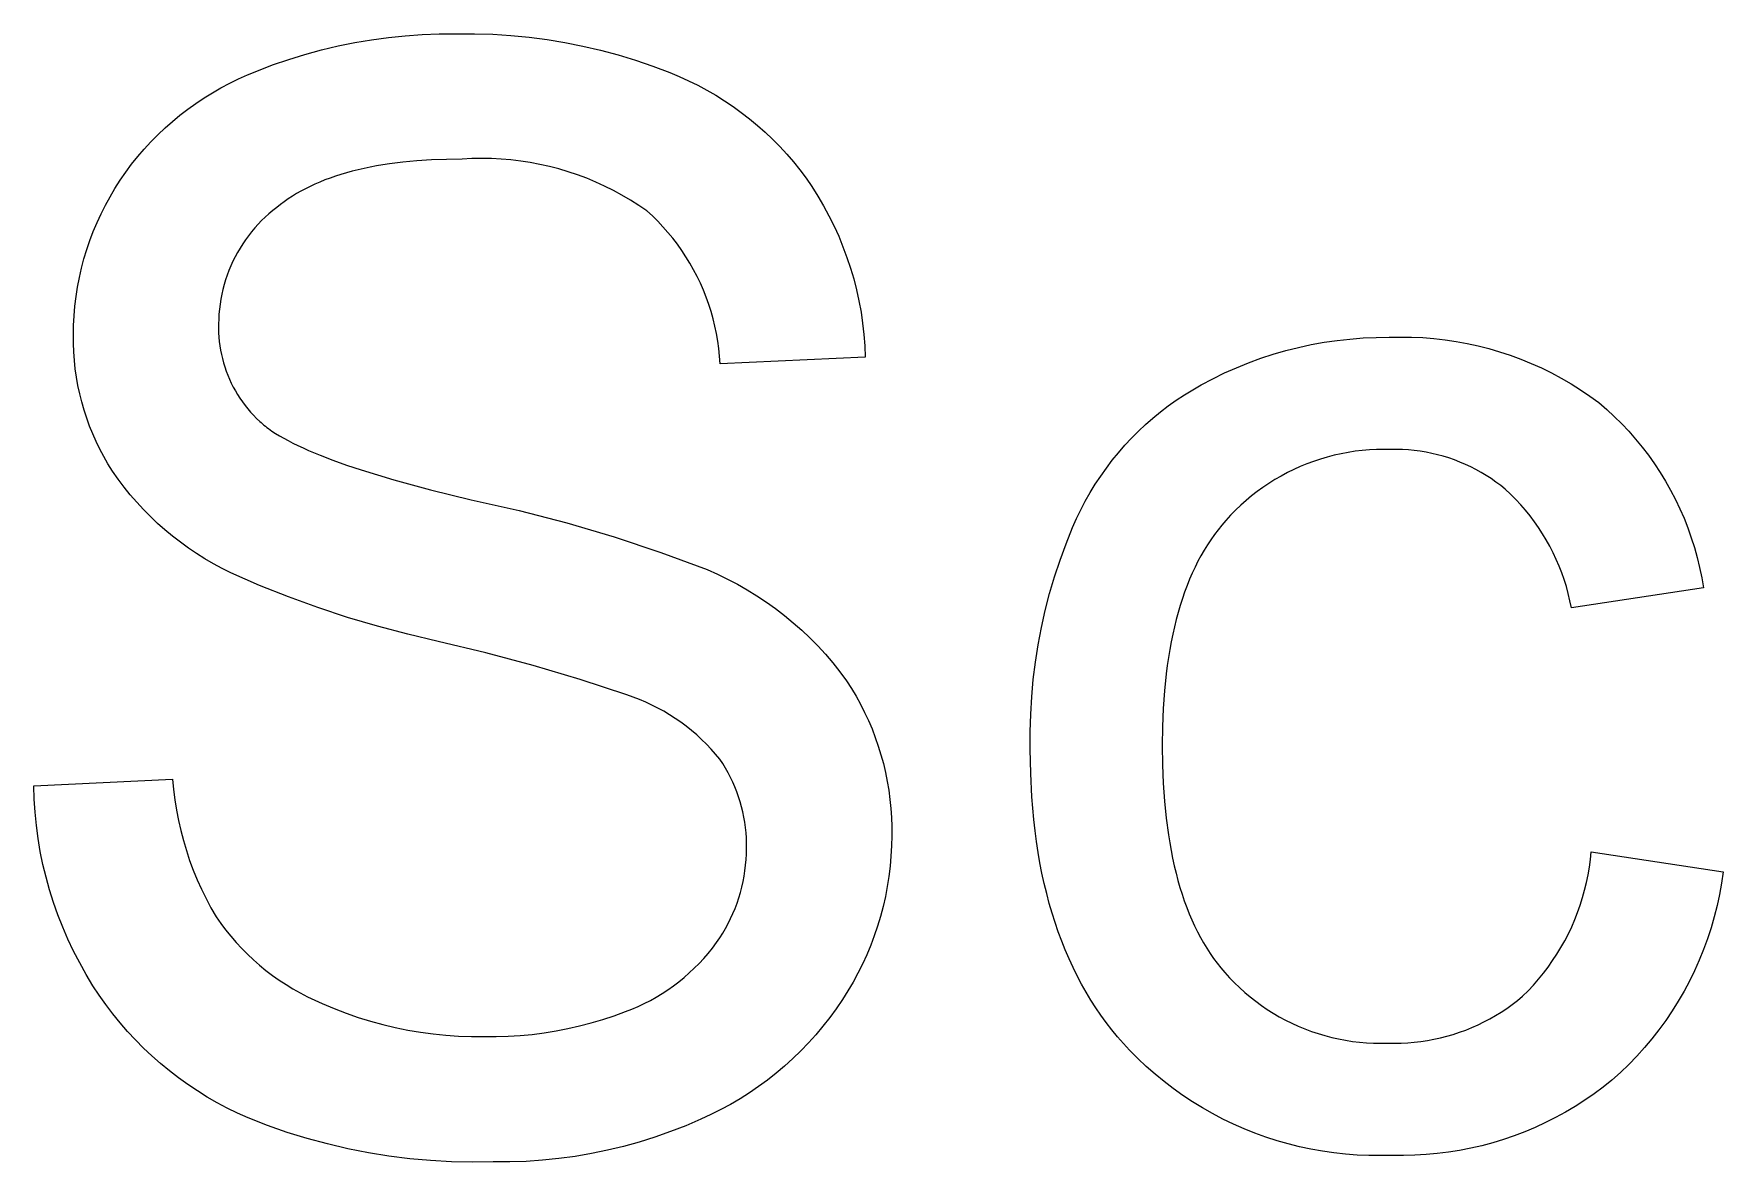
# Model space of a CAD drawing. Header units: millimetres. Extents: x 430 to 4403, y -1522 to 1254.
# Drawn here: x 3369.64 to 3414.41, y -1346.42 to -1316.51 of the extents above; entities that cross this region are included whole.
import ezdxf

# ---------------------------------------------------------------- set-up
doc = ezdxf.new("R2010")
doc.units = ezdxf.units.MM
doc.header["$MEASUREMENT"] = 0
doc.layers.add('Domyślny', color=7, linetype='Continuous', true_color=0x000000)

msp = doc.modelspace()

# ---------------------------------------------------------------- linework, layer by layer
at = {"layer": 'Domyślny'}
for p, q in [((3379.036, -1316.603), (3379.485, -1316.557)), ((3379.485, -1316.557), (3379.935, -1316.526)), ((3379.935, -1316.526), (3380.386, -1316.509)), ((3380.386, -1316.509), (3380.838, -1316.508)), ((3380.838, -1316.508), (3381.32, -1316.507)), ((3381.32, -1316.507), (3381.802, -1316.521)), ((3381.802, -1316.521), (3382.283, -1316.552)), ((3382.283, -1316.552), (3382.763, -1316.598)), ((3376.827, -1317.053), (3377.262, -1316.934)), ((3377.262, -1316.934), (3377.702, -1316.829)), ((3377.702, -1316.829), (3378.144, -1316.739)), ((3378.144, -1316.739), (3378.589, -1316.664)), ((3378.589, -1316.664), (3379.036, -1316.603)), ((3382.763, -1316.598), (3383.241, -1316.661)), ((3383.241, -1316.661), (3383.716, -1316.739)), ((3383.716, -1316.739), (3384.189, -1316.833)), ((3384.189, -1316.833), (3384.659, -1316.943)), ((3384.659, -1316.943), (3385.124, -1317.068)), ((3375.548, -1317.496), (3375.969, -1317.334)), ((3375.969, -1317.334), (3376.396, -1317.187)), ((3376.396, -1317.187), (3376.827, -1317.053)), ((3385.124, -1317.068), (3385.585, -1317.209)), ((3385.585, -1317.209), (3386.041, -1317.364)), ((3386.041, -1317.364), (3386.492, -1317.535)), ((3374.601, -1317.937), (3374.832, -1317.815)), ((3374.832, -1317.815), (3375.067, -1317.7)), ((3375.067, -1317.7), (3375.306, -1317.594)), ((3375.306, -1317.594), (3375.548, -1317.496)), ((3386.492, -1317.535), (3386.744, -1317.639)), ((3386.744, -1317.639), (3386.992, -1317.752)), ((3386.992, -1317.752), (3387.236, -1317.872)), ((3387.236, -1317.872), (3387.476, -1318.001)), ((3373.722, -1318.504), (3373.934, -1318.351)), ((3373.934, -1318.351), (3374.152, -1318.206)), ((3374.152, -1318.206), (3374.374, -1318.068)), ((3374.374, -1318.068), (3374.601, -1317.937)), ((3387.476, -1318.001), (3387.712, -1318.138)), ((3387.712, -1318.138), (3387.943, -1318.282)), ((3387.943, -1318.282), (3388.169, -1318.434)), ((3373.313, -1318.83), (3373.515, -1318.664)), ((3373.515, -1318.664), (3373.722, -1318.504)), ((3388.169, -1318.434), (3388.389, -1318.594)), ((3388.389, -1318.594), (3388.605, -1318.761)), ((3388.605, -1318.761), (3388.814, -1318.935)), ((3372.745, -1319.371), (3372.928, -1319.184)), ((3372.928, -1319.184), (3373.118, -1319.004)), ((3373.118, -1319.004), (3373.313, -1318.83)), ((3388.814, -1318.935), (3389.018, -1319.116)), ((3389.018, -1319.116), (3389.215, -1319.303)), ((3372.398, -1319.762), (3372.568, -1319.563)), ((3372.568, -1319.563), (3372.745, -1319.371)), ((3389.215, -1319.303), (3389.406, -1319.497)), ((3389.406, -1319.497), (3389.591, -1319.698)), ((3389.591, -1319.698), (3389.768, -1319.904)), ((3372.078, -1320.176), (3372.234, -1319.966)), ((3372.234, -1319.966), (3372.398, -1319.762)), ((3378.232, -1320.112), (3378.077, -1320.151)), ((3378.391, -1320.076), (3378.232, -1320.112)), ((3378.553, -1320.042), (3378.391, -1320.076)), ((3378.719, -1320.011), (3378.553, -1320.042)), ((3378.889, -1319.982), (3378.719, -1320.011)), ((3379.062, -1319.956), (3378.889, -1319.982)), ((3379.419, -1319.911), (3379.062, -1319.956)), ((3379.791, -1319.876), (3379.419, -1319.911)), ((3380.176, -1319.851), (3379.791, -1319.876)), ((3380.576, -1319.835), (3380.176, -1319.851)), ((3380.991, -1319.83), (3380.576, -1319.835)), ((3381.249, -1319.816), (3380.991, -1319.83)), ((3381.508, -1319.811), (3381.249, -1319.816)), ((3381.768, -1319.815), (3381.508, -1319.811)), ((3382.026, -1319.828), (3381.768, -1319.815)), ((3382.285, -1319.85), (3382.026, -1319.828)), ((3382.542, -1319.88), (3382.285, -1319.85)), ((3382.798, -1319.92), (3382.542, -1319.88)), ((3383.052, -1319.968), (3382.798, -1319.92)), ((3383.305, -1320.025), (3383.052, -1319.968)), ((3383.556, -1320.09), (3383.305, -1320.025)), ((3383.804, -1320.164), (3383.556, -1320.09)), ((3389.768, -1319.904), (3389.939, -1320.116)), ((3389.939, -1320.116), (3390.103, -1320.334)), ((3371.791, -1320.606), (3371.929, -1320.391)), ((3371.929, -1320.391), (3372.078, -1320.176)), ((3376.963, -1320.551), (3376.84, -1320.613)), ((3377.09, -1320.492), (3376.963, -1320.551)), ((3377.22, -1320.436), (3377.09, -1320.492)), ((3377.354, -1320.382), (3377.22, -1320.436)), ((3377.491, -1320.331), (3377.354, -1320.382)), ((3377.632, -1320.282), (3377.491, -1320.331)), ((3377.777, -1320.236), (3377.632, -1320.282)), ((3377.925, -1320.192), (3377.777, -1320.236)), ((3378.077, -1320.151), (3377.925, -1320.192)), ((3384.05, -1320.247), (3383.804, -1320.164)), ((3384.292, -1320.338), (3384.05, -1320.247)), ((3384.532, -1320.438), (3384.292, -1320.338)), ((3384.767, -1320.545), (3384.532, -1320.438)), ((3384.999, -1320.661), (3384.767, -1320.545)), ((3390.103, -1320.334), (3390.259, -1320.557)), ((3390.259, -1320.557), (3390.419, -1320.811)), ((3371.538, -1321.05), (3371.661, -1320.826)), ((3371.661, -1320.826), (3371.791, -1320.606)), ((3376.176, -1321.033), (3376.078, -1321.112)), ((3376.278, -1320.957), (3376.176, -1321.033)), ((3376.383, -1320.883), (3376.278, -1320.957)), ((3376.492, -1320.812), (3376.383, -1320.883)), ((3376.604, -1320.743), (3376.492, -1320.812)), ((3376.72, -1320.676), (3376.604, -1320.743)), ((3376.84, -1320.613), (3376.72, -1320.676)), ((3385.227, -1320.784), (3384.999, -1320.661)), ((3385.45, -1320.915), (3385.227, -1320.784)), ((3385.669, -1321.054), (3385.45, -1320.915)), ((3390.419, -1320.811), (3390.57, -1321.07)), ((3371.316, -1321.511), (3371.423, -1321.278)), ((3371.423, -1321.278), (3371.538, -1321.05)), ((3375.679, -1321.459), (3375.587, -1321.555)), ((3375.774, -1321.368), (3375.679, -1321.459)), ((3375.873, -1321.279), (3375.774, -1321.368)), ((3375.974, -1321.194), (3375.873, -1321.279)), ((3376.078, -1321.112), (3375.974, -1321.194)), ((3385.883, -1321.201), (3385.669, -1321.054)), ((3386.031, -1321.336), (3385.883, -1321.201)), ((3386.173, -1321.477), (3386.031, -1321.336)), ((3386.311, -1321.623), (3386.173, -1321.477)), ((3390.57, -1321.07), (3390.712, -1321.333)), ((3390.712, -1321.333), (3390.845, -1321.602)), ((3371.126, -1321.985), (3371.217, -1321.746)), ((3371.217, -1321.746), (3371.316, -1321.511)), ((3375.331, -1321.858), (3375.252, -1321.965)), ((3375.412, -1321.754), (3375.331, -1321.858)), ((3375.498, -1321.653), (3375.412, -1321.754)), ((3375.587, -1321.555), (3375.498, -1321.653)), ((3386.444, -1321.773), (3386.311, -1321.623)), ((3386.572, -1321.928), (3386.444, -1321.773)), ((3386.694, -1322.087), (3386.572, -1321.928)), ((3390.845, -1321.602), (3390.969, -1321.875)), ((3390.969, -1321.875), (3391.083, -1322.153)), ((3370.97, -1322.472), (3371.044, -1322.227)), ((3371.044, -1322.227), (3371.126, -1321.985)), ((3375.04, -1322.3), (3374.976, -1322.416)), ((3375.107, -1322.186), (3375.04, -1322.3)), ((3375.178, -1322.074), (3375.107, -1322.186)), ((3375.252, -1321.965), (3375.178, -1322.074)), ((3386.811, -1322.25), (3386.694, -1322.087)), ((3386.922, -1322.417), (3386.811, -1322.25)), ((3391.083, -1322.153), (3391.187, -1322.434)), ((3370.848, -1322.969), (3370.904, -1322.719)), ((3370.904, -1322.719), (3370.97, -1322.472)), ((3374.811, -1322.778), (3374.765, -1322.901)), ((3374.862, -1322.655), (3374.811, -1322.778)), ((3374.917, -1322.535), (3374.862, -1322.655)), ((3374.976, -1322.416), (3374.917, -1322.535)), ((3387.027, -1322.588), (3386.922, -1322.417)), ((3387.126, -1322.763), (3387.027, -1322.588)), ((3387.219, -1322.94), (3387.126, -1322.763)), ((3391.187, -1322.434), (3391.282, -1322.718)), ((3391.282, -1322.718), (3391.366, -1323.006)), ((3370.76, -1323.472), (3370.799, -1323.22)), ((3370.799, -1323.22), (3370.848, -1322.969)), ((3374.684, -1323.154), (3374.65, -1323.282)), ((3374.722, -1323.027), (3374.684, -1323.154)), ((3374.765, -1322.901), (3374.722, -1323.027)), ((3387.305, -1323.121), (3387.219, -1322.94)), ((3387.386, -1323.305), (3387.305, -1323.121)), ((3391.366, -1323.006), (3391.441, -1323.296)), ((3370.707, -1323.981), (3370.729, -1323.726)), ((3370.729, -1323.726), (3370.76, -1323.472)), ((3374.575, -1323.672), (3374.559, -1323.803)), ((3374.595, -1323.541), (3374.575, -1323.672)), ((3374.62, -1323.411), (3374.595, -1323.541)), ((3374.65, -1323.282), (3374.62, -1323.411)), ((3387.46, -1323.491), (3387.386, -1323.305)), ((3387.528, -1323.68), (3387.46, -1323.491)), ((3387.589, -1323.871), (3387.528, -1323.68)), ((3391.441, -1323.296), (3391.505, -1323.589)), ((3391.505, -1323.589), (3391.56, -1323.884)), ((3370.694, -1324.236), (3370.707, -1323.981)), ((3374.54, -1324.067), (3374.537, -1324.199)), ((3374.547, -1323.935), (3374.54, -1324.067)), ((3374.559, -1323.803), (3374.547, -1323.935)), ((3387.643, -1324.064), (3387.589, -1323.871)), ((3387.691, -1324.259), (3387.643, -1324.064)), ((3391.56, -1323.884), (3391.604, -1324.18)), ((3370.69, -1324.492), (3370.694, -1324.236)), ((3370.691, -1324.716), (3370.69, -1324.492)), ((3374.537, -1324.199), (3374.536, -1324.315)), ((3374.536, -1324.315), (3374.538, -1324.431)), ((3374.538, -1324.431), (3374.545, -1324.546)), ((3374.545, -1324.546), (3374.555, -1324.661)), ((3387.732, -1324.455), (3387.691, -1324.259)), ((3387.766, -1324.653), (3387.732, -1324.455)), ((3391.604, -1324.18), (3391.637, -1324.478)), ((3391.637, -1324.478), (3391.661, -1324.777)), ((3404.173, -1324.635), (3404.517, -1324.597)), ((3404.517, -1324.597), (3404.862, -1324.57)), ((3404.862, -1324.57), (3405.208, -1324.555)), ((3405.208, -1324.555), (3405.554, -1324.552)), ((3405.554, -1324.552), (3405.851, -1324.544)), ((3405.851, -1324.544), (3406.148, -1324.547)), ((3406.148, -1324.547), (3406.444, -1324.56)), ((3406.444, -1324.56), (3406.74, -1324.583)), ((3406.74, -1324.583), (3407.035, -1324.616)), ((3407.035, -1324.616), (3407.329, -1324.66)), ((3370.7, -1324.939), (3370.691, -1324.716)), ((3370.716, -1325.163), (3370.7, -1324.939)), ((3374.555, -1324.661), (3374.57, -1324.776)), ((3374.57, -1324.776), (3374.588, -1324.89)), ((3374.588, -1324.89), (3374.611, -1325.004)), ((3374.611, -1325.004), (3374.637, -1325.117)), ((3387.793, -1324.852), (3387.766, -1324.653)), ((3387.813, -1325.051), (3387.793, -1324.852)), ((3387.827, -1325.251), (3387.813, -1325.051)), ((3391.661, -1324.777), (3391.674, -1325.076)), ((3402.154, -1325.109), (3402.483, -1325.002)), ((3402.483, -1325.002), (3402.816, -1324.906)), ((3402.816, -1324.906), (3403.151, -1324.821)), ((3403.151, -1324.821), (3403.49, -1324.747)), ((3403.49, -1324.747), (3403.83, -1324.685)), ((3403.83, -1324.685), (3404.173, -1324.635)), ((3407.329, -1324.66), (3407.621, -1324.713)), ((3407.621, -1324.713), (3407.911, -1324.777)), ((3407.911, -1324.777), (3408.198, -1324.85)), ((3408.198, -1324.85), (3408.483, -1324.934)), ((3408.483, -1324.934), (3408.765, -1325.027)), ((3408.765, -1325.027), (3409.044, -1325.13)), ((3370.74, -1325.385), (3370.716, -1325.163)), ((3370.772, -1325.607), (3370.74, -1325.385)), ((3374.637, -1325.117), (3374.667, -1325.228)), ((3374.667, -1325.228), (3374.701, -1325.339)), ((3374.701, -1325.339), (3374.738, -1325.448)), ((3374.738, -1325.448), (3374.78, -1325.556)), ((3391.674, -1325.076), (3387.827, -1325.251)), ((3400.88, -1325.65), (3401.192, -1325.498)), ((3401.192, -1325.498), (3401.508, -1325.358)), ((3401.508, -1325.358), (3401.829, -1325.228)), ((3401.829, -1325.228), (3402.154, -1325.109)), ((3409.044, -1325.13), (3409.319, -1325.242)), ((3409.319, -1325.242), (3409.589, -1325.364)), ((3409.589, -1325.364), (3409.856, -1325.495)), ((3409.856, -1325.495), (3410.117, -1325.635)), ((3370.811, -1325.828), (3370.772, -1325.607)), ((3370.858, -1326.046), (3370.811, -1325.828)), ((3374.78, -1325.556), (3374.825, -1325.663)), ((3374.825, -1325.663), (3374.874, -1325.768)), ((3374.874, -1325.768), (3374.926, -1325.871)), ((3374.926, -1325.871), (3374.982, -1325.972)), ((3400.129, -1326.077), (3400.349, -1325.94)), ((3400.349, -1325.94), (3400.574, -1325.811)), ((3400.574, -1325.811), (3400.88, -1325.65)), ((3410.117, -1325.635), (3410.374, -1325.784)), ((3410.374, -1325.784), (3410.626, -1325.942)), ((3410.626, -1325.942), (3410.872, -1326.108)), ((3370.913, -1326.264), (3370.858, -1326.046)), ((3370.974, -1326.479), (3370.913, -1326.264)), ((3374.982, -1325.972), (3375.041, -1326.071)), ((3375.041, -1326.071), (3375.104, -1326.169)), ((3375.104, -1326.169), (3375.17, -1326.264)), ((3375.17, -1326.264), (3375.239, -1326.356)), ((3375.239, -1326.356), (3375.311, -1326.447)), ((3399.496, -1326.529), (3399.702, -1326.371)), ((3399.702, -1326.371), (3399.913, -1326.22)), ((3399.913, -1326.22), (3400.129, -1326.077)), ((3410.872, -1326.108), (3411.112, -1326.283)), ((3411.112, -1326.283), (3411.319, -1326.462)), ((3371.043, -1326.692), (3370.974, -1326.479)), ((3371.12, -1326.903), (3371.043, -1326.692)), ((3375.311, -1326.447), (3375.386, -1326.534)), ((3375.386, -1326.534), (3375.465, -1326.62)), ((3375.465, -1326.62), (3375.546, -1326.702)), ((3375.546, -1326.702), (3375.63, -1326.781)), ((3375.63, -1326.781), (3375.664, -1326.813)), ((3375.664, -1326.813), (3375.7, -1326.845)), ((3375.7, -1326.845), (3375.738, -1326.877)), ((3399.101, -1326.864), (3399.296, -1326.693)), ((3399.296, -1326.693), (3399.496, -1326.529)), ((3411.319, -1326.462), (3411.521, -1326.649)), ((3411.521, -1326.649), (3411.716, -1326.842)), ((3411.716, -1326.842), (3411.904, -1327.042)), ((3371.203, -1327.11), (3371.12, -1326.903)), ((3371.294, -1327.315), (3371.203, -1327.11)), ((3375.738, -1326.877), (3375.777, -1326.908)), ((3375.777, -1326.908), (3375.818, -1326.94)), ((3375.818, -1326.94), (3375.861, -1326.972)), ((3375.861, -1326.972), (3375.952, -1327.036)), ((3375.952, -1327.036), (3376.049, -1327.099)), ((3376.049, -1327.099), (3376.153, -1327.163)), ((3376.153, -1327.163), (3376.264, -1327.227)), ((3376.264, -1327.227), (3376.382, -1327.291)), ((3376.382, -1327.291), (3376.506, -1327.356)), ((3398.552, -1327.415), (3398.729, -1327.225)), ((3398.729, -1327.225), (3398.912, -1327.042)), ((3398.912, -1327.042), (3399.101, -1326.864)), ((3411.904, -1327.042), (3412.085, -1327.248)), ((3412.085, -1327.248), (3412.259, -1327.461)), ((3371.391, -1327.517), (3371.294, -1327.315)), ((3371.495, -1327.715), (3371.391, -1327.517)), ((3371.606, -1327.909), (3371.495, -1327.715)), ((3376.506, -1327.356), (3376.637, -1327.42)), ((3376.637, -1327.42), (3376.775, -1327.484)), ((3376.775, -1327.484), (3376.919, -1327.549)), ((3376.919, -1327.549), (3377.229, -1327.678)), ((3377.229, -1327.678), (3377.565, -1327.807)), ((3398.218, -1327.811), (3398.382, -1327.61)), ((3398.382, -1327.61), (3398.552, -1327.415)), ((3403.913, -1327.726), (3403.732, -1327.78)), ((3404.097, -1327.679), (3403.913, -1327.726)), ((3404.281, -1327.637), (3404.097, -1327.679)), ((3404.467, -1327.602), (3404.281, -1327.637)), ((3404.654, -1327.573), (3404.467, -1327.602)), ((3404.842, -1327.551), (3404.654, -1327.573)), ((3405.03, -1327.535), (3404.842, -1327.551)), ((3405.219, -1327.525), (3405.03, -1327.535)), ((3405.409, -1327.522), (3405.219, -1327.525)), ((3405.598, -1327.525), (3405.409, -1327.522)), ((3405.754, -1327.523), (3405.598, -1327.525)), ((3405.91, -1327.527), (3405.754, -1327.523)), ((3406.067, -1327.537), (3405.91, -1327.527)), ((3406.222, -1327.552), (3406.067, -1327.537)), ((3406.377, -1327.572), (3406.222, -1327.552)), ((3406.532, -1327.597), (3406.377, -1327.572)), ((3406.685, -1327.628), (3406.532, -1327.597)), ((3406.837, -1327.664), (3406.685, -1327.628)), ((3406.988, -1327.705), (3406.837, -1327.664)), ((3407.137, -1327.751), (3406.988, -1327.705)), ((3407.285, -1327.802), (3407.137, -1327.751)), ((3412.259, -1327.461), (3412.426, -1327.679)), ((3412.426, -1327.679), (3412.585, -1327.903)), ((3371.724, -1328.1), (3371.606, -1327.909)), ((3371.875, -1328.314), (3371.724, -1328.1)), ((3377.565, -1327.807), (3377.929, -1327.937)), ((3377.929, -1327.937), (3378.319, -1328.068)), ((3378.319, -1328.068), (3379.181, -1328.33)), ((3397.911, -1328.229), (3398.061, -1328.018)), ((3398.061, -1328.018), (3398.218, -1327.811)), ((3402.858, -1328.139), (3402.691, -1328.229)), ((3403.028, -1328.056), (3402.858, -1328.139)), ((3403.2, -1327.978), (3403.028, -1328.056)), ((3403.375, -1327.906), (3403.2, -1327.978)), ((3403.553, -1327.84), (3403.375, -1327.906)), ((3403.732, -1327.78), (3403.553, -1327.84)), ((3407.431, -1327.859), (3407.285, -1327.802)), ((3407.575, -1327.92), (3407.431, -1327.859)), ((3407.716, -1327.986), (3407.575, -1327.92)), ((3407.856, -1328.057), (3407.716, -1327.986)), ((3407.993, -1328.133), (3407.856, -1328.057)), ((3408.127, -1328.213), (3407.993, -1328.133)), ((3412.585, -1327.903), (3412.736, -1328.132)), ((3412.736, -1328.132), (3412.879, -1328.367)), ((3372.033, -1328.523), (3371.875, -1328.314)), ((3372.197, -1328.726), (3372.033, -1328.523)), ((3379.181, -1328.33), (3380.152, -1328.593)), ((3380.152, -1328.593), (3381.23, -1328.858)), ((3397.633, -1328.666), (3397.768, -1328.445)), ((3397.768, -1328.445), (3397.911, -1328.229)), ((3402.057, -1328.641), (3401.908, -1328.757)), ((3402.21, -1328.53), (3402.057, -1328.641)), ((3402.367, -1328.424), (3402.21, -1328.53)), ((3402.528, -1328.324), (3402.367, -1328.424)), ((3402.691, -1328.229), (3402.528, -1328.324)), ((3408.258, -1328.298), (3408.127, -1328.213)), ((3408.386, -1328.388), (3408.258, -1328.298)), ((3408.511, -1328.481), (3408.386, -1328.388)), ((3408.633, -1328.579), (3408.511, -1328.481)), ((3408.774, -1328.711), (3408.633, -1328.579)), ((3412.879, -1328.367), (3413.014, -1328.606)), ((3413.014, -1328.606), (3413.14, -1328.85)), ((3372.368, -1328.925), (3372.197, -1328.726)), ((3372.546, -1329.117), (3372.368, -1328.925)), ((3381.23, -1328.858), (3382.504, -1329.142)), ((3397.384, -1329.121), (3397.504, -1328.892)), ((3397.504, -1328.892), (3397.633, -1328.666)), ((3401.621, -1329.004), (3401.485, -1329.135)), ((3401.763, -1328.878), (3401.621, -1329.004)), ((3401.908, -1328.757), (3401.763, -1328.878)), ((3408.909, -1328.848), (3408.774, -1328.711)), ((3409.04, -1328.99), (3408.909, -1328.848)), ((3409.166, -1329.135), (3409.04, -1328.99)), ((3413.14, -1328.85), (3413.258, -1329.098)), ((3413.258, -1329.098), (3413.368, -1329.349)), ((3372.73, -1329.303), (3372.546, -1329.117)), ((3372.92, -1329.483), (3372.73, -1329.303)), ((3373.115, -1329.657), (3372.92, -1329.483)), ((3382.504, -1329.142), (3383.767, -1329.469)), ((3383.767, -1329.469), (3385.019, -1329.84)), ((3397.166, -1329.592), (3397.271, -1329.355)), ((3397.271, -1329.355), (3397.384, -1329.121)), ((3401.121, -1329.53), (3401.021, -1329.654)), ((3401.225, -1329.41), (3401.121, -1329.53)), ((3401.352, -1329.27), (3401.225, -1329.41)), ((3401.485, -1329.135), (3401.352, -1329.27)), ((3409.287, -1329.285), (3409.166, -1329.135)), ((3409.403, -1329.439), (3409.287, -1329.285)), ((3409.513, -1329.597), (3409.403, -1329.439)), ((3413.368, -1329.349), (3413.468, -1329.605)), ((3373.317, -1329.825), (3373.115, -1329.657)), ((3373.524, -1329.985), (3373.317, -1329.825)), ((3373.736, -1330.139), (3373.524, -1329.985)), ((3385.019, -1329.84), (3386.257, -1330.253)), ((3396.993, -1330.022), (3397.166, -1329.592)), ((3400.831, -1329.916), (3400.74, -1330.053)), ((3400.924, -1329.783), (3400.831, -1329.916)), ((3401.021, -1329.654), (3400.924, -1329.783)), ((3409.618, -1329.759), (3409.513, -1329.597)), ((3409.718, -1329.924), (3409.618, -1329.759)), ((3409.812, -1330.092), (3409.718, -1329.924)), ((3413.468, -1329.605), (3413.56, -1329.864)), ((3413.56, -1329.864), (3413.643, -1330.126)), ((3373.952, -1330.285), (3373.736, -1330.139)), ((3374.174, -1330.425), (3373.952, -1330.285)), ((3374.4, -1330.557), (3374.174, -1330.425)), ((3386.257, -1330.253), (3387.48, -1330.708)), ((3396.834, -1330.458), (3396.993, -1330.022)), ((3400.569, -1330.34), (3400.489, -1330.49)), ((3400.653, -1330.194), (3400.569, -1330.34)), ((3400.74, -1330.053), (3400.653, -1330.194)), ((3409.9, -1330.263), (3409.812, -1330.092)), ((3409.982, -1330.438), (3409.9, -1330.263)), ((3410.058, -1330.615), (3409.982, -1330.438)), ((3413.643, -1330.126), (3413.716, -1330.39)), ((3413.716, -1330.39), (3413.781, -1330.657)), ((3374.631, -1330.681), (3374.4, -1330.557)), ((3374.865, -1330.798), (3374.631, -1330.681)), ((3375.624, -1331.128), (3374.865, -1330.798)), ((3387.48, -1330.708), (3387.754, -1330.828)), ((3387.754, -1330.828), (3388.023, -1330.959)), ((3396.689, -1330.899), (3396.834, -1330.458)), ((3400.338, -1330.802), (3400.267, -1330.965)), ((3400.412, -1330.644), (3400.338, -1330.802)), ((3400.489, -1330.49), (3400.412, -1330.644)), ((3410.128, -1330.794), (3410.058, -1330.615)), ((3410.192, -1330.976), (3410.128, -1330.794)), ((3413.781, -1330.657), (3413.836, -1330.926)), ((3376.393, -1331.435), (3375.624, -1331.128)), ((3388.023, -1330.959), (3388.288, -1331.098)), ((3388.288, -1331.098), (3388.548, -1331.246)), ((3388.548, -1331.246), (3388.803, -1331.403)), ((3396.559, -1331.344), (3396.689, -1330.899)), ((3400.136, -1331.304), (3400.075, -1331.479)), ((3400.2, -1331.132), (3400.136, -1331.304)), ((3400.267, -1330.965), (3400.2, -1331.132)), ((3410.25, -1331.16), (3410.192, -1330.976)), ((3410.301, -1331.345), (3410.25, -1331.16)), ((3413.882, -1331.197), (3410.385, -1331.721)), ((3413.836, -1330.926), (3413.882, -1331.197)), ((3377.171, -1331.718), (3376.393, -1331.435)), ((3377.957, -1331.977), (3377.171, -1331.718)), ((3388.803, -1331.403), (3389.053, -1331.569)), ((3389.053, -1331.569), (3389.296, -1331.743)), ((3389.296, -1331.743), (3389.533, -1331.926)), ((3396.443, -1331.793), (3396.559, -1331.344)), ((3400.018, -1331.659), (3399.963, -1331.844)), ((3400.075, -1331.479), (3400.018, -1331.659)), ((3410.346, -1331.533), (3410.301, -1331.345)), ((3410.385, -1331.721), (3410.346, -1331.533)), ((3378.751, -1332.213), (3377.957, -1331.977)), ((3379.552, -1332.424), (3378.751, -1332.213)), ((3389.533, -1331.926), (3389.764, -1332.116)), ((3389.764, -1332.116), (3389.988, -1332.314)), ((3396.341, -1332.246), (3396.443, -1331.793)), ((3399.865, -1332.225), (3399.821, -1332.422)), ((3399.913, -1332.032), (3399.865, -1332.225)), ((3399.963, -1331.844), (3399.913, -1332.032)), ((3380.358, -1332.611), (3379.552, -1332.424)), ((3381.622, -1332.915), (3380.358, -1332.611)), ((3389.988, -1332.314), (3390.206, -1332.52)), ((3390.206, -1332.52), (3390.416, -1332.733)), ((3396.255, -1332.701), (3396.341, -1332.246)), ((3399.779, -1332.624), (3399.742, -1332.829)), ((3399.821, -1332.422), (3399.779, -1332.624)), ((3382.877, -1333.253), (3381.622, -1332.915)), ((3390.416, -1332.733), (3390.618, -1332.954)), ((3390.618, -1332.954), (3390.813, -1333.181)), ((3396.182, -1333.16), (3396.255, -1332.701)), ((3399.707, -1333.039), (3399.676, -1333.253)), ((3399.742, -1332.829), (3399.707, -1333.039)), ((3384.122, -1333.625), (3382.877, -1333.253)), ((3390.813, -1333.181), (3391, -1333.415)), ((3391, -1333.415), (3391.179, -1333.655)), ((3396.125, -1333.62), (3396.182, -1333.16)), ((3399.648, -1333.472), (3399.602, -1333.922)), ((3399.676, -1333.253), (3399.648, -1333.472)), ((3385.357, -1334.03), (3384.122, -1333.625)), ((3391.179, -1333.655), (3391.309, -1333.858)), ((3391.309, -1333.858), (3391.432, -1334.066)), ((3396.083, -1334.082), (3396.125, -1333.62)), ((3399.602, -1333.922), (3399.569, -1334.389)), ((3385.526, -1334.089), (3385.357, -1334.03)), ((3385.693, -1334.153), (3385.526, -1334.089)), ((3385.857, -1334.223), (3385.693, -1334.153)), ((3386.02, -1334.299), (3385.857, -1334.223)), ((3386.179, -1334.379), (3386.02, -1334.299)), ((3386.336, -1334.466), (3386.179, -1334.379)), ((3386.489, -1334.557), (3386.336, -1334.466)), ((3391.432, -1334.066), (3391.548, -1334.277)), ((3391.548, -1334.277), (3391.656, -1334.493)), ((3396.056, -1334.545), (3396.083, -1334.082)), ((3399.569, -1334.389), (3399.55, -1334.873)), ((3386.64, -1334.654), (3386.489, -1334.557)), ((3386.787, -1334.756), (3386.64, -1334.654)), ((3386.93, -1334.863), (3386.787, -1334.756)), ((3387.07, -1334.974), (3386.93, -1334.863)), ((3391.656, -1334.493), (3391.758, -1334.712)), ((3391.758, -1334.712), (3391.852, -1334.934)), ((3396.043, -1335.009), (3396.056, -1334.545)), ((3399.55, -1334.873), (3399.543, -1335.375)), ((3387.206, -1335.09), (3387.07, -1334.974)), ((3387.338, -1335.211), (3387.206, -1335.09)), ((3387.466, -1335.336), (3387.338, -1335.211)), ((3387.589, -1335.466), (3387.466, -1335.336)), ((3391.852, -1334.934), (3391.938, -1335.159)), ((3391.938, -1335.159), (3392.017, -1335.387)), ((3396.046, -1335.473), (3396.043, -1335.009)), ((3387.708, -1335.599), (3387.589, -1335.466)), ((3387.823, -1335.737), (3387.708, -1335.599)), ((3387.899, -1335.853), (3387.823, -1335.737)), ((3392.017, -1335.387), (3392.088, -1335.618)), ((3392.088, -1335.618), (3392.152, -1335.851)), ((3396.056, -1336.113), (3396.046, -1335.473)), ((3399.543, -1335.375), (3399.549, -1335.883)), ((3387.972, -1335.972), (3387.899, -1335.853)), ((3388.041, -1336.093), (3387.972, -1335.972)), ((3388.105, -1336.217), (3388.041, -1336.093)), ((3388.165, -1336.342), (3388.105, -1336.217)), ((3392.152, -1335.851), (3392.207, -1336.086)), ((3392.207, -1336.086), (3392.255, -1336.322)), ((3396.087, -1336.734), (3396.056, -1336.113)), ((3399.549, -1335.883), (3399.569, -1336.373)), ((3369.641, -1336.443), (3373.313, -1336.268)), ((3369.651, -1336.792), (3369.641, -1336.443)), ((3373.313, -1336.268), (3373.339, -1336.542)), ((3373.339, -1336.542), (3373.375, -1336.815)), ((3388.22, -1336.47), (3388.165, -1336.342)), ((3388.271, -1336.6), (3388.22, -1336.47)), ((3388.318, -1336.731), (3388.271, -1336.6)), ((3392.255, -1336.322), (3392.295, -1336.56)), ((3392.295, -1336.56), (3392.327, -1336.799)), ((3399.569, -1336.373), (3399.601, -1336.846)), ((3369.674, -1337.141), (3369.651, -1336.792)), ((3369.709, -1337.489), (3369.674, -1337.141)), ((3373.375, -1336.815), (3373.419, -1337.087)), ((3373.419, -1337.087), (3373.472, -1337.357)), ((3388.36, -1336.864), (3388.318, -1336.731)), ((3388.397, -1336.998), (3388.36, -1336.864)), ((3388.43, -1337.133), (3388.397, -1336.998)), ((3388.458, -1337.27), (3388.43, -1337.133)), ((3392.327, -1336.799), (3392.35, -1337.039)), ((3392.35, -1337.039), (3392.366, -1337.28)), ((3396.11, -1337.037), (3396.087, -1336.734)), ((3396.138, -1337.336), (3396.11, -1337.037)), ((3399.601, -1336.846), (3399.646, -1337.302)), ((3369.755, -1337.835), (3369.709, -1337.489)), ((3373.472, -1337.357), (3373.533, -1337.625)), ((3388.481, -1337.407), (3388.458, -1337.27)), ((3388.5, -1337.545), (3388.481, -1337.407)), ((3388.514, -1337.684), (3388.5, -1337.545)), ((3392.366, -1337.28), (3392.374, -1337.521)), ((3392.374, -1337.521), (3392.373, -1337.763)), ((3396.171, -1337.63), (3396.138, -1337.336)), ((3399.646, -1337.302), (3399.705, -1337.739)), ((3369.814, -1338.18), (3369.755, -1337.835)), ((3373.533, -1337.625), (3373.604, -1337.891)), ((3373.604, -1337.891), (3373.683, -1338.155)), ((3388.523, -1337.823), (3388.514, -1337.684)), ((3388.527, -1337.962), (3388.523, -1337.823)), ((3388.526, -1338.101), (3388.527, -1337.962)), ((3392.368, -1338.033), (3392.354, -1338.303)), ((3392.373, -1337.763), (3392.368, -1338.033)), ((3396.21, -1337.919), (3396.171, -1337.63)), ((3396.254, -1338.204), (3396.21, -1337.919)), ((3399.705, -1337.739), (3399.739, -1337.951)), ((3399.739, -1337.951), (3399.776, -1338.159)), ((3369.884, -1338.522), (3369.814, -1338.18)), ((3373.683, -1338.155), (3373.77, -1338.416)), ((3373.77, -1338.416), (3373.866, -1338.674)), ((3388.503, -1338.544), (3388.516, -1338.397)), ((3388.516, -1338.397), (3388.524, -1338.249)), ((3388.524, -1338.249), (3388.526, -1338.101)), ((3392.354, -1338.303), (3392.331, -1338.573)), ((3396.302, -1338.484), (3396.254, -1338.204)), ((3396.356, -1338.759), (3396.302, -1338.484)), ((3399.776, -1338.159), (3399.816, -1338.362)), ((3399.816, -1338.362), (3399.86, -1338.561)), ((3410.861, -1338.601), (3410.888, -1338.397)), ((3410.888, -1338.397), (3410.909, -1338.192)), ((3410.909, -1338.192), (3414.407, -1338.716)), ((3369.966, -1338.862), (3369.884, -1338.522)), ((3370.059, -1339.199), (3369.966, -1338.862)), ((3373.866, -1338.674), (3373.971, -1338.929)), ((3373.971, -1338.929), (3374.083, -1339.18)), ((3388.435, -1338.981), (3388.463, -1338.836)), ((3388.463, -1338.836), (3388.485, -1338.69)), ((3388.485, -1338.69), (3388.503, -1338.544)), ((3392.298, -1338.841), (3392.256, -1339.108)), ((3392.331, -1338.573), (3392.298, -1338.841)), ((3396.415, -1339.03), (3396.356, -1338.759)), ((3399.86, -1338.561), (3399.907, -1338.756)), ((3399.907, -1338.756), (3399.957, -1338.946)), ((3399.957, -1338.946), (3400.01, -1339.132)), ((3410.784, -1339.006), (3410.826, -1338.804)), ((3410.826, -1338.804), (3410.861, -1338.601)), ((3414.407, -1338.716), (3414.363, -1339.018)), ((3370.164, -1339.532), (3370.059, -1339.199)), ((3374.083, -1339.18), (3374.204, -1339.428)), ((3388.323, -1339.41), (3388.365, -1339.268)), ((3388.365, -1339.268), (3388.402, -1339.125)), ((3388.402, -1339.125), (3388.435, -1338.981)), ((3392.205, -1339.374), (3392.145, -1339.638)), ((3392.256, -1339.108), (3392.205, -1339.374)), ((3396.48, -1339.295), (3396.415, -1339.03)), ((3396.549, -1339.556), (3396.48, -1339.295)), ((3400.01, -1339.132), (3400.067, -1339.313)), ((3400.067, -1339.313), (3400.127, -1339.49)), ((3410.68, -1339.405), (3410.735, -1339.206)), ((3410.735, -1339.206), (3410.784, -1339.006)), ((3414.309, -1339.318), (3414.245, -1339.616)), ((3414.363, -1339.018), (3414.309, -1339.318)), ((3370.28, -1339.862), (3370.164, -1339.532)), ((3374.204, -1339.428), (3374.332, -1339.671)), ((3374.332, -1339.671), (3374.469, -1339.91)), ((3388.106, -1339.959), (3388.167, -1339.825)), ((3388.167, -1339.825), (3388.224, -1339.688)), ((3388.224, -1339.688), (3388.275, -1339.55)), ((3388.275, -1339.55), (3388.323, -1339.41)), ((3392.145, -1339.638), (3392.076, -1339.9)), ((3396.623, -1339.813), (3396.549, -1339.556)), ((3396.703, -1340.064), (3396.623, -1339.813)), ((3400.127, -1339.49), (3400.19, -1339.662)), ((3400.19, -1339.662), (3400.256, -1339.83)), ((3400.256, -1339.83), (3400.326, -1339.994)), ((3410.474, -1339.988), (3410.549, -1339.796)), ((3410.549, -1339.796), (3410.618, -1339.601)), ((3410.618, -1339.601), (3410.68, -1339.405)), ((3414.245, -1339.616), (3414.17, -1339.911)), ((3370.408, -1340.187), (3370.28, -1339.862)), ((3370.547, -1340.508), (3370.408, -1340.187)), ((3374.469, -1339.91), (3374.594, -1340.088)), ((3374.594, -1340.088), (3374.724, -1340.261)), ((3374.724, -1340.261), (3374.861, -1340.429)), ((3387.896, -1340.349), (3387.97, -1340.221)), ((3387.97, -1340.221), (3388.04, -1340.091)), ((3388.04, -1340.091), (3388.106, -1339.959)), ((3391.998, -1340.159), (3391.912, -1340.415)), ((3392.076, -1339.9), (3391.998, -1340.159)), ((3396.788, -1340.311), (3396.703, -1340.064)), ((3400.326, -1339.994), (3400.398, -1340.153)), ((3400.398, -1340.153), (3400.474, -1340.308)), ((3410.303, -1340.363), (3410.392, -1340.177)), ((3410.392, -1340.177), (3410.474, -1339.988)), ((3414.086, -1340.204), (3413.991, -1340.494)), ((3414.17, -1339.911), (3414.086, -1340.204)), ((3370.696, -1340.824), (3370.547, -1340.508)), ((3374.861, -1340.429), (3375.003, -1340.593)), ((3375.003, -1340.593), (3375.151, -1340.751)), ((3387.625, -1340.74), (3387.734, -1340.596)), ((3387.734, -1340.596), (3387.817, -1340.474)), ((3387.817, -1340.474), (3387.896, -1340.349)), ((3391.817, -1340.668), (3391.713, -1340.918)), ((3391.912, -1340.415), (3391.817, -1340.668)), ((3396.878, -1340.554), (3396.788, -1340.311)), ((3396.973, -1340.791), (3396.878, -1340.554)), ((3400.474, -1340.308), (3400.554, -1340.458)), ((3400.554, -1340.458), (3400.636, -1340.604)), ((3400.636, -1340.604), (3400.722, -1340.746)), ((3410, -1340.902), (3410.107, -1340.726)), ((3410.107, -1340.726), (3410.208, -1340.546)), ((3410.208, -1340.546), (3410.303, -1340.363)), ((3413.991, -1340.494), (3413.886, -1340.78)), ((3370.857, -1341.134), (3370.696, -1340.824)), ((3371.028, -1341.439), (3370.857, -1341.134)), ((3375.151, -1340.751), (3375.304, -1340.905)), ((3375.304, -1340.905), (3375.462, -1341.054)), ((3375.462, -1341.054), (3375.625, -1341.196)), ((3387.142, -1341.277), (3387.27, -1341.149)), ((3387.27, -1341.149), (3387.393, -1341.017)), ((3387.393, -1341.017), (3387.512, -1340.881)), ((3387.512, -1340.881), (3387.625, -1340.74)), ((3391.6, -1341.164), (3391.479, -1341.406)), ((3391.713, -1340.918), (3391.6, -1341.164)), ((3397.073, -1341.024), (3396.973, -1340.791)), ((3397.178, -1341.252), (3397.073, -1341.024)), ((3400.722, -1340.746), (3400.811, -1340.883)), ((3400.811, -1340.883), (3400.903, -1341.015)), ((3400.903, -1341.015), (3400.998, -1341.144)), ((3400.998, -1341.144), (3401.097, -1341.267)), ((3409.769, -1341.243), (3409.887, -1341.075)), ((3409.887, -1341.075), (3410, -1340.902)), ((3413.771, -1341.062), (3413.646, -1341.341)), ((3413.886, -1340.78), (3413.771, -1341.062)), ((3371.209, -1341.738), (3371.028, -1341.439)), ((3375.625, -1341.196), (3375.793, -1341.334)), ((3375.793, -1341.334), (3375.966, -1341.465)), ((3375.966, -1341.465), (3376.143, -1341.591)), ((3376.143, -1341.591), (3376.324, -1341.71)), ((3386.589, -1341.742), (3386.734, -1341.633)), ((3386.734, -1341.633), (3386.874, -1341.52)), ((3386.874, -1341.52), (3387.01, -1341.401)), ((3387.01, -1341.401), (3387.142, -1341.277)), ((3391.479, -1341.406), (3391.351, -1341.644)), ((3397.289, -1341.476), (3397.178, -1341.252)), ((3397.404, -1341.694), (3397.289, -1341.476)), ((3401.097, -1341.267), (3401.199, -1341.387)), ((3401.199, -1341.387), (3401.324, -1341.526)), ((3401.324, -1341.526), (3401.454, -1341.66)), ((3409.379, -1341.723), (3409.514, -1341.567)), ((3409.514, -1341.567), (3409.644, -1341.407)), ((3409.644, -1341.407), (3409.769, -1341.243)), ((3413.512, -1341.614), (3413.369, -1341.883)), ((3413.646, -1341.341), (3413.512, -1341.614)), ((3371.376, -1341.993), (3371.209, -1341.738)), ((3371.552, -1342.241), (3371.376, -1341.993)), ((3376.324, -1341.71), (3376.509, -1341.823)), ((3376.509, -1341.823), (3376.698, -1341.93)), ((3376.698, -1341.93), (3376.89, -1342.03)), ((3376.89, -1342.03), (3377.086, -1342.124)), ((3385.978, -1342.127), (3386.136, -1342.039)), ((3386.136, -1342.039), (3386.29, -1341.945)), ((3386.29, -1341.945), (3386.442, -1341.846)), ((3386.442, -1341.846), (3386.589, -1341.742)), ((3391.214, -1341.877), (3391.069, -1342.106)), ((3391.351, -1341.644), (3391.214, -1341.877)), ((3397.525, -1341.908), (3397.404, -1341.694)), ((3397.651, -1342.118), (3397.525, -1341.908)), ((3401.454, -1341.66), (3401.589, -1341.79)), ((3401.589, -1341.79), (3401.728, -1341.916)), ((3401.728, -1341.916), (3401.871, -1342.036)), ((3401.871, -1342.036), (3402.019, -1342.152)), ((3408.956, -1342.131), (3409.092, -1342.019)), ((3409.092, -1342.019), (3409.238, -1341.874)), ((3409.238, -1341.874), (3409.379, -1341.723)), ((3413.369, -1341.883), (3413.216, -1342.147)), ((3371.736, -1342.484), (3371.552, -1342.241)), ((3371.928, -1342.721), (3371.736, -1342.484)), ((3377.086, -1342.124), (3377.284, -1342.211)), ((3377.284, -1342.211), (3377.597, -1342.344)), ((3377.597, -1342.344), (3377.914, -1342.466)), ((3377.914, -1342.466), (3378.235, -1342.578)), ((3385.02, -1342.533), (3385.319, -1342.422)), ((3385.319, -1342.422), (3385.487, -1342.357)), ((3385.487, -1342.357), (3385.653, -1342.286)), ((3385.653, -1342.286), (3385.817, -1342.209)), ((3385.817, -1342.209), (3385.978, -1342.127)), ((3390.904, -1342.348), (3390.731, -1342.585)), ((3391.069, -1342.106), (3390.904, -1342.348)), ((3397.782, -1342.322), (3397.651, -1342.118)), ((3397.918, -1342.522), (3397.782, -1342.322)), ((3398.059, -1342.717), (3397.918, -1342.522)), ((3402.019, -1342.152), (3402.17, -1342.262)), ((3402.17, -1342.262), (3402.325, -1342.368)), ((3402.325, -1342.368), (3402.483, -1342.467)), ((3402.483, -1342.467), (3402.644, -1342.562)), ((3408.224, -1342.616), (3408.377, -1342.529)), ((3408.377, -1342.529), (3408.526, -1342.437)), ((3408.526, -1342.437), (3408.673, -1342.34)), ((3408.673, -1342.34), (3408.816, -1342.238)), ((3408.816, -1342.238), (3408.956, -1342.131)), ((3413.054, -1342.405), (3412.883, -1342.658)), ((3413.216, -1342.147), (3413.054, -1342.405)), ((3372.128, -1342.951), (3371.928, -1342.721)), ((3372.335, -1343.174), (3372.128, -1342.951)), ((3378.235, -1342.578), (3378.559, -1342.679)), ((3378.559, -1342.679), (3378.887, -1342.769)), ((3378.887, -1342.769), (3379.217, -1342.848)), ((3379.217, -1342.848), (3379.55, -1342.916)), ((3379.55, -1342.916), (3379.885, -1342.973)), ((3379.885, -1342.973), (3380.222, -1343.018)), ((3383.166, -1342.989), (3383.481, -1342.938)), ((3383.481, -1342.938), (3383.794, -1342.877)), ((3383.794, -1342.877), (3384.104, -1342.806)), ((3384.104, -1342.806), (3384.412, -1342.725)), ((3384.412, -1342.725), (3384.718, -1342.634)), ((3384.718, -1342.634), (3385.02, -1342.533)), ((3390.551, -1342.815), (3390.362, -1343.04)), ((3390.731, -1342.585), (3390.551, -1342.815)), ((3398.205, -1342.908), (3398.059, -1342.717)), ((3398.357, -1343.094), (3398.205, -1342.908)), ((3402.644, -1342.562), (3402.809, -1342.651)), ((3402.809, -1342.651), (3402.977, -1342.734)), ((3402.977, -1342.734), (3403.147, -1342.812)), ((3403.147, -1342.812), (3403.32, -1342.883)), ((3403.32, -1342.883), (3403.496, -1342.949)), ((3403.496, -1342.949), (3403.673, -1343.009)), ((3407.254, -1343.028), (3407.421, -1342.973)), ((3407.421, -1342.973), (3407.586, -1342.913)), ((3407.586, -1342.913), (3407.749, -1342.847)), ((3407.749, -1342.847), (3407.91, -1342.775)), ((3407.91, -1342.775), (3408.068, -1342.698)), ((3408.068, -1342.698), (3408.224, -1342.616)), ((3412.704, -1342.904), (3412.516, -1343.145)), ((3412.883, -1342.658), (3412.704, -1342.904)), ((3372.549, -1343.391), (3372.335, -1343.174)), ((3372.771, -1343.6), (3372.549, -1343.391)), ((3380.222, -1343.018), (3380.56, -1343.053)), ((3380.56, -1343.053), (3380.899, -1343.076)), ((3380.899, -1343.076), (3381.238, -1343.087)), ((3381.238, -1343.087), (3381.578, -1343.088)), ((3381.578, -1343.088), (3381.897, -1343.089)), ((3381.897, -1343.089), (3382.215, -1343.079)), ((3382.215, -1343.079), (3382.533, -1343.059)), ((3382.533, -1343.059), (3382.85, -1343.029)), ((3382.85, -1343.029), (3383.166, -1342.989)), ((3390.166, -1343.257), (3389.963, -1343.468)), ((3390.362, -1343.04), (3390.166, -1343.257)), ((3398.514, -1343.275), (3398.357, -1343.094)), ((3398.675, -1343.451), (3398.514, -1343.275)), ((3403.673, -1343.009), (3403.852, -1343.062)), ((3403.852, -1343.062), (3404.033, -1343.11)), ((3404.033, -1343.11), (3404.216, -1343.151)), ((3404.216, -1343.151), (3404.4, -1343.186)), ((3404.4, -1343.186), (3404.585, -1343.214)), ((3404.585, -1343.214), (3404.771, -1343.237)), ((3404.771, -1343.237), (3404.957, -1343.253)), ((3404.957, -1343.253), (3405.144, -1343.262)), ((3405.144, -1343.262), (3405.331, -1343.266)), ((3405.331, -1343.266), (3405.519, -1343.263)), ((3405.519, -1343.263), (3405.694, -1343.266)), ((3405.694, -1343.266), (3405.87, -1343.262)), ((3405.87, -1343.262), (3406.046, -1343.254)), ((3406.046, -1343.254), (3406.221, -1343.239)), ((3406.221, -1343.239), (3406.396, -1343.218)), ((3406.396, -1343.218), (3406.57, -1343.192)), ((3406.57, -1343.192), (3406.743, -1343.16)), ((3406.743, -1343.16), (3406.915, -1343.122)), ((3406.915, -1343.122), (3407.085, -1343.078)), ((3407.085, -1343.078), (3407.254, -1343.028)), ((3412.32, -1343.378), (3412.116, -1343.604)), ((3412.516, -1343.145), (3412.32, -1343.378)), ((3372.999, -1343.801), (3372.771, -1343.6)), ((3373.234, -1343.995), (3372.999, -1343.801)), ((3389.536, -1343.869), (3389.312, -1344.058)), ((3389.753, -1343.672), (3389.536, -1343.869)), ((3389.963, -1343.468), (3389.753, -1343.672)), ((3398.894, -1343.67), (3398.675, -1343.451)), ((3399.119, -1343.881), (3398.894, -1343.67)), ((3411.904, -1343.824), (3411.685, -1344.035)), ((3412.116, -1343.604), (3411.904, -1343.824)), ((3373.476, -1344.181), (3373.234, -1343.995)), ((3373.723, -1344.359), (3373.476, -1344.181)), ((3389.082, -1344.24), (3388.846, -1344.413)), ((3389.312, -1344.058), (3389.082, -1344.24)), ((3399.351, -1344.085), (3399.119, -1343.881)), ((3399.59, -1344.28), (3399.351, -1344.085)), ((3399.836, -1344.467), (3399.59, -1344.28)), ((3411.459, -1344.239), (3411.224, -1344.426)), ((3411.685, -1344.035), (3411.459, -1344.239)), ((3373.976, -1344.528), (3373.723, -1344.359)), ((3374.235, -1344.689), (3373.976, -1344.528)), ((3374.499, -1344.842), (3374.235, -1344.689)), ((3388.357, -1344.736), (3388.104, -1344.885)), ((3388.604, -1344.579), (3388.357, -1344.736)), ((3388.846, -1344.413), (3388.604, -1344.579)), ((3400.088, -1344.646), (3399.836, -1344.467)), ((3400.346, -1344.817), (3400.088, -1344.646)), ((3410.984, -1344.605), (3410.737, -1344.775)), ((3411.224, -1344.426), (3410.984, -1344.605)), ((3374.767, -1344.985), (3374.499, -1344.842)), ((3375.041, -1345.12), (3374.767, -1344.985)), ((3375.318, -1345.245), (3375.041, -1345.12)), ((3387.585, -1345.156), (3387.319, -1345.278)), ((3387.847, -1345.024), (3387.585, -1345.156)), ((3388.104, -1344.885), (3387.847, -1345.024)), ((3400.609, -1344.978), (3400.346, -1344.817)), ((3400.878, -1345.13), (3400.609, -1344.978)), ((3401.151, -1345.274), (3400.878, -1345.13)), ((3410.227, -1345.09), (3409.964, -1345.234)), ((3410.485, -1344.937), (3410.227, -1345.09)), ((3410.737, -1344.775), (3410.485, -1344.937)), ((3375.835, -1345.444), (3375.318, -1345.245)), ((3376.359, -1345.626), (3375.835, -1345.444)), ((3376.888, -1345.789), (3376.359, -1345.626)), ((3386.512, -1345.607), (3386.101, -1345.752)), ((3386.918, -1345.449), (3386.512, -1345.607)), ((3387.319, -1345.278), (3386.918, -1345.449)), ((3401.43, -1345.408), (3401.151, -1345.274)), ((3401.712, -1345.532), (3401.43, -1345.408)), ((3401.999, -1345.647), (3401.712, -1345.532)), ((3402.29, -1345.752), (3401.999, -1345.647)), ((3409.149, -1345.611), (3408.869, -1345.718)), ((3409.425, -1345.495), (3409.149, -1345.611)), ((3409.697, -1345.369), (3409.425, -1345.495)), ((3409.964, -1345.234), (3409.697, -1345.369)), ((3377.423, -1345.933), (3376.888, -1345.789)), ((3377.963, -1346.059), (3377.423, -1345.933)), ((3378.506, -1346.166), (3377.963, -1346.059)), ((3384.842, -1346.1), (3384.416, -1346.188)), ((3385.266, -1345.998), (3384.842, -1346.1)), ((3385.686, -1345.882), (3385.266, -1345.998)), ((3386.101, -1345.752), (3385.686, -1345.882)), ((3402.584, -1345.847), (3402.29, -1345.752)), ((3402.881, -1345.932), (3402.584, -1345.847)), ((3403.18, -1346.007), (3402.881, -1345.932)), ((3403.482, -1346.072), (3403.18, -1346.007)), ((3403.786, -1346.126), (3403.482, -1346.072)), ((3407.423, -1346.105), (3407.127, -1346.152)), ((3407.717, -1346.047), (3407.423, -1346.105)), ((3408.009, -1345.98), (3407.717, -1346.047)), ((3408.299, -1345.902), (3408.009, -1345.98)), ((3408.585, -1345.815), (3408.299, -1345.902)), ((3408.869, -1345.718), (3408.585, -1345.815)), ((3379.053, -1346.255), (3378.506, -1346.166)), ((3379.603, -1346.324), (3379.053, -1346.255)), ((3380.155, -1346.374), (3379.603, -1346.324)), ((3380.708, -1346.406), (3380.155, -1346.374)), ((3381.262, -1346.418), (3380.708, -1346.406)), ((3381.816, -1346.41), (3381.262, -1346.418)), ((3382.251, -1346.41), (3381.816, -1346.41)), ((3382.687, -1346.395), (3382.251, -1346.41)), ((3383.121, -1346.365), (3382.687, -1346.395)), ((3383.555, -1346.321), (3383.121, -1346.365)), ((3383.986, -1346.262), (3383.555, -1346.321)), ((3384.416, -1346.188), (3383.986, -1346.262)), ((3404.092, -1346.171), (3403.786, -1346.126)), ((3404.399, -1346.204), (3404.092, -1346.171)), ((3404.707, -1346.228), (3404.399, -1346.204)), ((3405.016, -1346.241), (3404.707, -1346.228)), ((3405.324, -1346.243), (3405.016, -1346.241)), ((3405.633, -1346.235), (3405.324, -1346.243)), ((3405.933, -1346.239), (3405.633, -1346.235)), ((3406.232, -1346.233), (3405.933, -1346.239)), ((3406.532, -1346.216), (3406.232, -1346.233)), ((3406.83, -1346.189), (3406.532, -1346.216)), ((3407.127, -1346.152), (3406.83, -1346.189))]:
    msp.add_line(p, q, dxfattribs=at)

doc.saveas('drawing.dxf')
